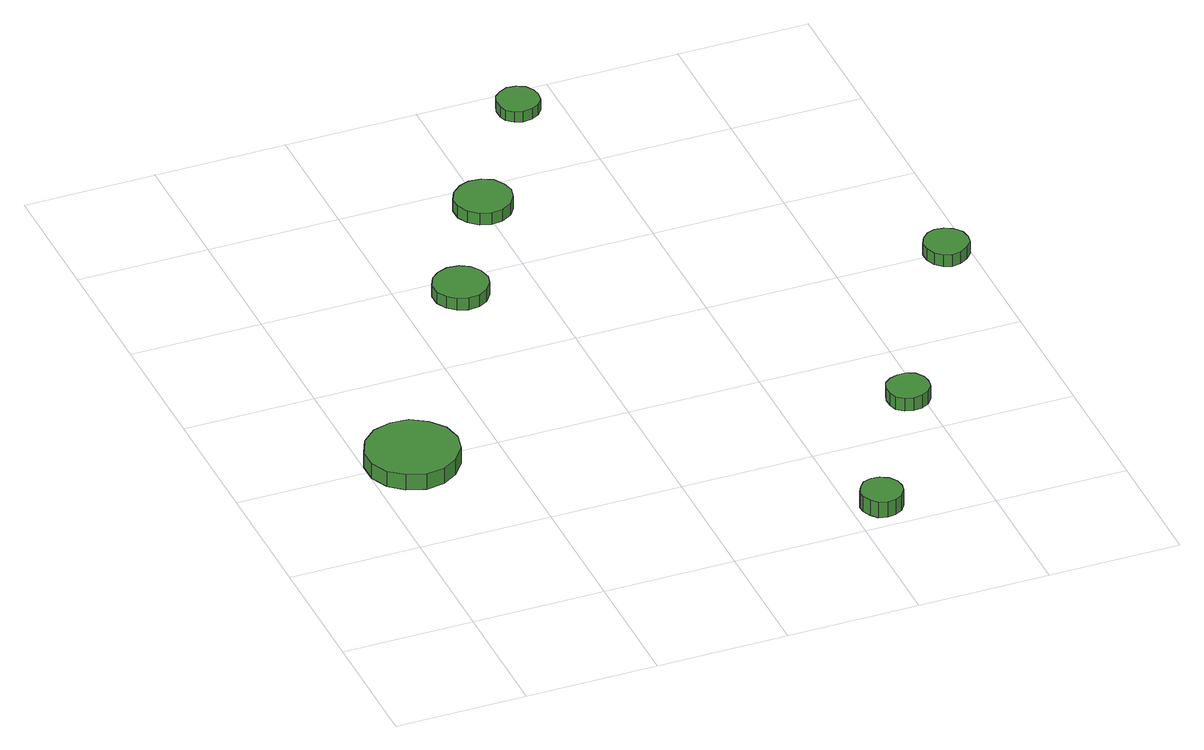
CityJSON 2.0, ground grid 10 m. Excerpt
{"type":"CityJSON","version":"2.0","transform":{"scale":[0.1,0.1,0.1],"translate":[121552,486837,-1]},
"CityObjects":{
"tree1":{"type":"SolitaryVegetationObject","attributes":{"function":"something"},"geometry":[{"type":"MultiSurface","lod":"1","boundaries":[[[0,1,2,3,4,5,6,7,8,9,10,11,12,13,14]],[[15,16,17,18,19,20,21,22,23,24,25,26,27,28,29]],[[0,29,28,1]],[[1,28,27,2]],[[2,27,26,3]],[[3,26,25,4]],[[4,25,24,5]],[[5,24,23,6]],[[6,23,22,7]],[[7,22,21,8]],[[8,21,20,9]],[[9,20,19,10]],[[10,19,18,11]],[[11,18,17,12]],[[12,17,16,13]],[[13,16,15,14]],[[14,15,29,0]]]}]},
"tree2":{"type":"SolitaryVegetationObject","attributes":{"function":"something"},"geometry":[{"type":"MultiSurface","lod":"1","boundaries":[[[30,31,32,33,34,35,36,37,38,39,40,41,42,43,44]],[[45,46,47,48,49,50,51,52,53,54,55,56,57,58,59]],[[30,59,58,31]],[[31,58,57,32]],[[32,57,56,33]],[[33,56,55,34]],[[34,55,54,35]],[[35,54,53,36]],[[36,53,52,37]],[[37,52,51,38]],[[38,51,50,39]],[[39,50,49,40]],[[40,49,48,41]],[[41,48,47,42]],[[42,47,46,43]],[[43,46,45,44]],[[44,45,59,30]]]}]},
"tree3":{"type":"SolitaryVegetationObject","attributes":{"function":"something"},"geometry":[{"type":"MultiSurface","lod":"1","boundaries":[[[60,61,62,63,64,65,66,67,68,69,70,71,72,73,74]],[[75,76,77,78,79,80,81,82,83,84,85,86,87,88,89]],[[60,89,88,61]],[[61,88,87,62]],[[62,87,86,63]],[[63,86,85,64]],[[64,85,84,65]],[[65,84,83,66]],[[66,83,82,67]],[[67,82,81,68]],[[68,81,80,69]],[[69,80,79,70]],[[70,79,78,71]],[[71,78,77,72]],[[72,77,76,73]],[[73,76,75,74]],[[74,75,89,60]]]}]},
"tree4":{"type":"SolitaryVegetationObject","attributes":{"function":"something"},"geometry":[{"type":"MultiSurface","lod":"1","boundaries":[[[90,91,92,93,94,95,96,97,98,99,100,101,102,103,104]],[[105,106,107,108,109,110,111,112,113,114,115,116,117,118,119]],[[90,119,118,91]],[[91,118,117,92]],[[92,117,116,93]],[[93,116,115,94]],[[94,115,114,95]],[[95,114,113,96]],[[96,113,112,97]],[[97,112,111,98]],[[98,111,110,99]],[[99,110,109,100]],[[100,109,108,101]],[[101,108,107,102]],[[102,107,106,103]],[[103,106,105,104]],[[104,105,119,90]]]}]},
"tree5":{"type":"SolitaryVegetationObject","attributes":{"function":"something"},"geometry":[{"type":"MultiSurface","lod":"1","boundaries":[[[120,121,122,123,124,125,126,127,128,129,130,131,132,133,134]],[[135,136,137,138,139,140,141,142,143,144,145,146,147,148,149]],[[120,149,148,121]],[[121,148,147,122]],[[122,147,146,123]],[[123,146,145,124]],[[124,145,144,125]],[[125,144,143,126]],[[126,143,142,127]],[[127,142,141,128]],[[128,141,140,129]],[[129,140,139,130]],[[130,139,138,131]],[[131,138,137,132]],[[132,137,136,133]],[[133,136,135,134]],[[134,135,149,120]]]}]},
"tree6":{"type":"SolitaryVegetationObject","attributes":{"function":"something"},"geometry":[{"type":"MultiSurface","lod":"1","boundaries":[[[150,151,152,153,154,155,156,157,158,159,160,161,162,163,164]],[[165,166,167,168,169,170,171,172,173,174,175,176,177,178,179]],[[150,179,178,151]],[[151,178,177,152]],[[152,177,176,153]],[[153,176,175,154]],[[154,175,174,155]],[[155,174,173,156]],[[156,173,172,157]],[[157,172,171,158]],[[158,171,170,159]],[[159,170,169,160]],[[160,169,168,161]],[[161,168,167,162]],[[162,167,166,163]],[[163,166,165,164]],[[164,165,179,150]]]}]},
"tree7":{"type":"SolitaryVegetationObject","attributes":{"function":"something"},"geometry":[{"type":"MultiSurface","lod":"1","boundaries":[[[180,181,182,183,184,185,186,187,188,189,190,191,192,193,194]],[[195,196,197,198,199,200,201,202,203,204,205,206,207,208,209]],[[180,209,208,181]],[[181,208,207,182]],[[182,207,206,183]],[[183,206,205,184]],[[184,205,204,185]],[[185,204,203,186]],[[186,203,202,187]],[[187,202,201,188]],[[188,201,200,189]],[[189,200,199,190]],[[190,199,198,191]],[[191,198,197,192]],[[192,197,196,193]],[[193,196,195,194]],[[194,195,209,180]]]}]}
},
"vertices":[
[69,199,21],[66,213,21],[57,224,21],[45,232,21],[31,233,21],[17,229,21],[6,219,21],[0,206,21],[0,191,21],[6,178,21],[17,169,21],[31,164,21],[45,166,21],[57,173,21],[66,185,21],[66,185,8],[57,173,8],[45,166,8],[31,164,8],[17,169,8],[6,178,8],[0,191,8],[0,206,8],[6,219,8],[17,229,8],[31,233,8],[45,232,8],[57,224,8],[66,213,8],[69,199,8],
[166,381,17],[164,390,17],[159,397,17],[152,401,17],[143,402,17],[135,399,17],[129,394,17],[125,386,17],[125,377,17],[129,369,17],[135,364,17],[143,361,17],[152,362,17],[159,366,17],[164,373,17],[164,373,7],[159,366,7],[152,362,7],[143,361,7],[135,364,7],[129,369,7],[125,377,7],[125,386,7],[129,394,7],[135,399,7],[143,402,7],[152,401,7],[159,397,7],[164,390,7],[166,381,7],
[337,22,23],[336,28,23],[332,34,23],[326,37,23],[320,38,23],[313,36,23],[309,31,23],[306,25,23],[306,19,23],[309,13,23],[313,8,23],[320,6,23],[326,7,23],[332,10,23],[336,16,23],[336,16,10],[332,10,10],[326,7,10],[320,6,10],[313,8,10],[309,13,10],[306,19,10],[306,25,10],[309,31,10],[313,36,10],[320,38,10],[326,37,10],[332,34,10],[336,28,10],[337,22,10],
[222,475,17],[220,483,17],[215,491,17],[207,495,17],[198,496,17],[190,493,17],[183,487,17],[179,479,17],[179,470,17],[183,462,17],[190,456,17],[198,453,17],[207,454,17],[215,459,17],[220,466,17],[220,466,7],[215,459,7],[207,454,7],[198,453,7],[190,456,7],[183,462,7],[179,470,7],[179,479,7],[183,487,7],[190,493,7],[198,496,7],[207,495,7],[215,491,7],[220,483,7],[222,475,7],
[406,142,18],[405,148,18],[401,154,18],[395,157,18],[388,157,18],[382,155,18],[377,151,18],[375,145,18],[375,138,18],[377,132,18],[382,128,18],[388,126,18],[395,127,18],[401,130,18],[405,135,18],[405,135,7],[401,130,7],[395,127,7],[388,126,7],[382,128,7],[377,132,7],[375,138,7],[375,145,7],[377,151,7],[382,155,7],[388,157,7],[395,157,7],[401,154,7],[405,148,7],[406,142,7],
[285,579,16],[284,585,16],[280,591,16],[274,594,16],[267,595,16],[261,592,16],[256,588,16],[254,582,16],[254,575,16],[256,569,16],[261,565,16],[267,563,16],[274,564,16],[280,567,16],[284,572,16],[284,572,7],[280,567,7],[274,564,7],[267,563,7],[261,565,7],[256,569,7],[254,575,7],[254,582,7],[256,588,7],[261,592,7],[267,595,7],[274,594,7],[280,591,7],[284,585,7],[285,579,7],
[500,299,17],[499,306,17],[494,312,17],[488,315,17],[481,316,17],[475,314,17],[470,309,17],[467,303,17],[467,296,17],[470,289,17],[475,284,17],[481,282,17],[488,283,17],[494,287,17],[499,292,17],[499,292,7],[494,287,7],[488,283,7],[481,282,7],[475,284,7],[470,289,7],[467,296,7],[467,303,7],[470,309,7],[475,314,7],[481,316,7],[488,315,7],[494,312,7],[499,306,7],[500,299,7]
]}
